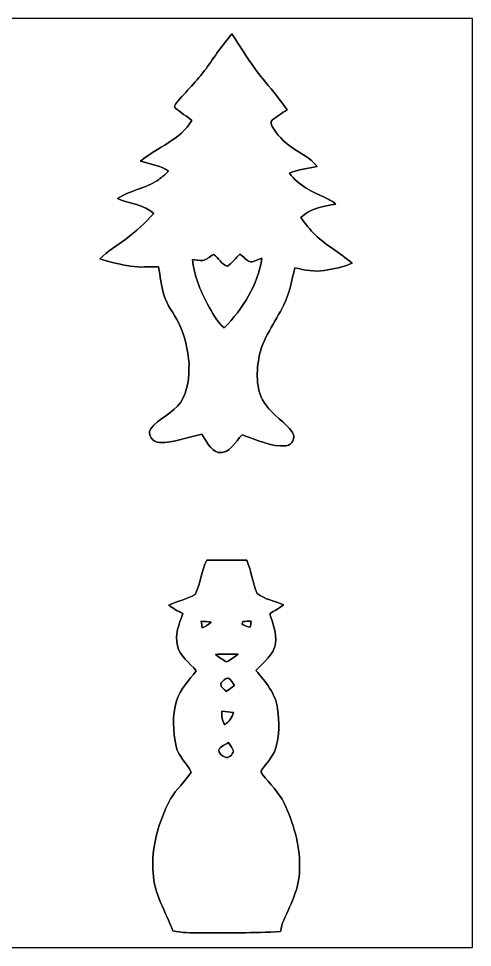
# Model space of a CAD drawing. Header units: centimetres. Extents: x -16.8 to 16.8, y -16.7 to 16.7.
# Drawn here: x 0.49 to 16.77, y -16.67 to 16.67 of the extents above; entities that cross this region are included whole.
import ezdxf

# ---------------------------------------------------------------- set-up
doc = ezdxf.new("R2010")
doc.units = ezdxf.units.CM
doc.header["$MEASUREMENT"] = 0
doc.layers.add('Layer 1', color=7, linetype='Continuous')

msp = doc.modelspace()

# ---------------------------------------------------------------- linework, layer by layer
at = {"layer": 'Layer 1', "color": 7}
for points, knots in [([(-16.77458, 16.66875), (-16.77458, 16.66875), (16.77458, 16.66875), (16.77458, 16.66875), (16.77458, 16.66875), (16.77458, 16.66875), (16.77458, -16.66875), (16.77458, -16.66875), (16.77458, -16.66875), (16.77458, -16.66875), (-16.77458, -16.66875), (-16.77458, -16.66875), (-16.77458, -16.66875), (-16.77458, -16.66875), (-16.77458, 16.66875), (-16.77458, 16.66875), (-16.77458, 16.66875), (-16.77458, 16.66875), (-16.77458, 16.66875), (-16.77458, 16.66875)], [0, 0, 0, 0, 0.16666667, 0.16666667, 0.16666667, 0.16666667, 0.33333333, 0.33333333, 0.33333333, 0.33333333, 0.5, 0.5, 0.5, 0.5, 0.66666667, 0.66666667, 0.66666667, 0.66666667, 1, 1, 1, 1]), ([(8.14141, 16.12018), (7.80203, 15.72648), (7.51593, 15.29115), (7.21431, 14.86888), (7.21431, 14.86888), (6.89434, 14.42967), (6.49534, 14.05749), (6.15103, 13.63945), (6.15103, 13.63945), (6.10588, 13.59782), (6.04943, 13.50504), (6.12034, 13.45918), (6.12034, 13.45918), (6.30061, 13.2909), (6.51581, 13.16531), (6.71054, 13.01538), (6.71054, 13.01538), (6.29073, 12.31477), (5.47158, 12.04807), (4.86269, 11.55382), (4.86269, 11.55382), (5.20418, 11.44376), (5.57248, 11.40248), (5.8741, 11.18941), (5.8741, 11.18941), (5.73934, 11.0677), (5.60493, 10.94317), (5.44936, 10.84898), (5.44936, 10.84898), (5.01297, 10.56252), (4.4704, 10.49408), (4.03507, 10.20692), (4.03507, 10.20692), (4.46299, 10.02101), (4.98792, 10.00301), (5.34494, 9.67211), (5.34494, 9.67211), (5.03202, 9.3405), (4.70429, 9.02017), (4.33317, 8.75347), (4.33317, 8.75347), (4.02766, 8.51288), (3.67347, 8.32908), (3.40819, 8.04016), (3.40819, 8.04016), (3.76767, 7.93538), (4.13244, 7.84507), (4.5025, 7.78369), (4.5025, 7.78369), (4.83658, 7.72195), (5.17631, 7.77275), (5.51356, 7.75617), (5.51356, 7.75617), (5.56648, 7.42139), (5.60564, 7.08343), (5.70371, 6.75816), (5.70371, 6.75816), (5.80531, 6.38387), (6.0646, 6.08295), (6.23358, 5.74005), (6.23358, 5.74005), (6.44842, 5.28355), (6.57225, 4.78437), (6.60435, 4.28131), (6.60435, 4.28131), (6.60259, 3.81035), (6.57542, 3.30447), (6.31049, 2.89701), (6.31049, 2.89701), (6.01451, 2.50543), (5.51921, 2.32692), (5.22464, 1.93499), (5.22464, 1.93499), (5.0927, 1.72473), (5.32024, 1.45662), (5.5432, 1.44815), (5.5432, 1.44815), (6.06637, 1.43404), (6.55532, 1.64818), (7.05979, 1.75401), (7.05979, 1.75401), (7.22912, 1.51906), (7.35506, 1.18992), (7.65175, 1.09291), (7.65175, 1.09291), (8.07014, 1.03893), (8.25782, 1.48766), (8.51394, 1.72544), (8.51394, 1.72544), (9.03217, 1.57021), (9.53347, 1.27141), (10.09297, 1.33632), (10.09297, 1.33632), (10.31169, 1.36208), (10.44081, 1.62454), (10.31875, 1.81716), (10.31875, 1.81716), (10.05699, 2.19886), (9.62484, 2.41864), (9.36307, 2.80141), (9.36307, 2.80141), (9.00042, 3.27448), (9.02123, 3.91336), (9.10731, 4.47499), (9.10731, 4.47499), (9.22867, 5.18971), (9.70104, 5.7591), (10.00654, 6.39692), (10.00654, 6.39692), (10.21433, 6.81249), (10.29194, 7.27534), (10.40059, 7.72266), (10.40059, 7.72266), (10.74702, 7.65034), (11.09662, 7.56673), (11.45328, 7.6267), (11.45328, 7.6267), (11.79548, 7.68632), (12.14437, 7.747), (12.46152, 7.89517), (12.46152, 7.89517), (12.02902, 8.24724), (11.53372, 8.51994), (11.13226, 8.90976), (11.13226, 8.90976), (10.93435, 9.09249), (10.77666, 9.31192), (10.61367, 9.525), (10.61367, 9.525), (10.94952, 9.85202), (11.42506, 9.93846), (11.86956, 10.01183), (11.86956, 10.01183), (11.76972, 10.10391), (11.64978, 10.16811), (11.52737, 10.22421), (11.52737, 10.22421), (11.04829, 10.44751), (10.51877, 10.66835), (10.21468, 11.12449), (10.21468, 11.12449), (10.52936, 11.24867), (10.86873, 11.28783), (11.19752, 11.35944), (11.19752, 11.35944), (10.97562, 11.68047), (10.58827, 11.82405), (10.28771, 12.05336), (10.28771, 12.05336), (9.99772, 12.23962), (9.76101, 12.50315), (9.58921, 12.80054), (9.58921, 12.80054), (9.55252, 12.86616), (9.51336, 12.96917), (9.58779, 13.02385), (9.58779, 13.02385), (9.75501, 13.16249), (9.94586, 13.27009), (10.12119, 13.39885), (10.12119, 13.39885), (9.88131, 13.74352), (9.62342, 14.07477), (9.34649, 14.38981), (9.34649, 14.38981), (8.88436, 14.92321), (8.53863, 15.54057), (8.14141, 16.12018), (8.14141, 16.12018), (8.14141, 16.12018), (8.14141, 16.12018), (8.14141, 16.12018)], [0, 0, 0, 0, 0.02272727, 0.02272727, 0.02272727, 0.02272727, 0.04545455, 0.04545455, 0.04545455, 0.04545455, 0.06818182, 0.06818182, 0.06818182, 0.06818182, 0.09090909, 0.09090909, 0.09090909, 0.09090909, 0.11363636, 0.11363636, 0.11363636, 0.11363636, 0.13636364, 0.13636364, 0.13636364, 0.13636364, 0.15909091, 0.15909091, 0.15909091, 0.15909091, 0.18181818, 0.18181818, 0.18181818, 0.18181818, 0.20454545, 0.20454545, 0.20454545, 0.20454545, 0.22727273, 0.22727273, 0.22727273, 0.22727273, 0.25, 0.25, 0.25, 0.25, 0.27272727, 0.27272727, 0.27272727, 0.27272727, 0.29545455, 0.29545455, 0.29545455, 0.29545455, 0.31818182, 0.31818182, 0.31818182, 0.31818182, 0.34090909, 0.34090909, 0.34090909, 0.34090909, 0.36363636, 0.36363636, 0.36363636, 0.36363636, 0.38636364, 0.38636364, 0.38636364, 0.38636364, 0.40909091, 0.40909091, 0.40909091, 0.40909091, 0.43181818, 0.43181818, 0.43181818, 0.43181818, 0.45454545, 0.45454545, 0.45454545, 0.45454545, 0.47727273, 0.47727273, 0.47727273, 0.47727273, 0.5, 0.5, 0.5, 0.5, 0.52272727, 0.52272727, 0.52272727, 0.52272727, 0.54545455, 0.54545455, 0.54545455, 0.54545455, 0.56818182, 0.56818182, 0.56818182, 0.56818182, 0.59090909, 0.59090909, 0.59090909, 0.59090909, 0.61363636, 0.61363636, 0.61363636, 0.61363636, 0.63636364, 0.63636364, 0.63636364, 0.63636364, 0.65909091, 0.65909091, 0.65909091, 0.65909091, 0.68181818, 0.68181818, 0.68181818, 0.68181818, 0.70454545, 0.70454545, 0.70454545, 0.70454545, 0.72727273, 0.72727273, 0.72727273, 0.72727273, 0.75, 0.75, 0.75, 0.75, 0.77272727, 0.77272727, 0.77272727, 0.77272727, 0.79545455, 0.79545455, 0.79545455, 0.79545455, 0.81818182, 0.81818182, 0.81818182, 0.81818182, 0.84090909, 0.84090909, 0.84090909, 0.84090909, 0.86363636, 0.86363636, 0.86363636, 0.86363636, 0.88636364, 0.88636364, 0.88636364, 0.88636364, 0.90909091, 0.90909091, 0.90909091, 0.90909091, 0.93181818, 0.93181818, 0.93181818, 0.93181818, 0.95454545, 0.95454545, 0.95454545, 0.95454545, 1, 1, 1, 1]), ([(7.48453, 8.20032), (7.67151, 8.08955), (7.76887, 7.83237), (7.98618, 7.77769), (7.98618, 7.77769), (8.15128, 7.9061), (8.28428, 8.06944), (8.43174, 8.2169), (8.43174, 8.2169), (8.55451, 8.12059), (8.66175, 7.995), (8.80816, 7.93256), (8.80816, 7.93256), (8.9535, 7.94173), (9.0805, 8.02746), (9.21985, 8.06415), (9.21985, 8.06415), (9.08156, 7.10565), (8.53475, 6.25334), (7.87082, 5.56966), (7.87082, 5.56966), (7.59531, 5.79049), (7.44361, 6.1214), (7.26828, 6.41914), (7.26828, 6.41914), (7.00229, 6.91903), (6.78074, 7.45949), (6.72712, 8.02746), (6.72712, 8.02746), (6.84989, 8.01229), (6.9723, 7.97595), (7.09683, 7.98301), (7.09683, 7.98301), (7.24359, 8.01723), (7.35542, 8.12906), (7.48453, 8.20032)], [0, 0, 0, 0, 0.1, 0.1, 0.1, 0.1, 0.2, 0.2, 0.2, 0.2, 0.3, 0.3, 0.3, 0.3, 0.4, 0.4, 0.4, 0.4, 0.5, 0.5, 0.5, 0.5, 0.6, 0.6, 0.6, 0.6, 0.7, 0.7, 0.7, 0.7, 0.8, 0.8, 0.8, 0.8, 1, 1, 1, 1]), ([(7.23794, -2.76719), (7.05626, -3.16477), (7.00652, -3.61244), (6.82801, -4.0072), (6.82801, -4.0072), (6.52604, -4.16666), (6.18596, -4.24392), (5.87516, -4.38573), (5.87516, -4.38573), (6.03109, -4.50462), (6.20536, -4.59458), (6.37752, -4.68701), (6.37752, -4.68701), (6.25193, -5.0546), (6.07766, -5.44371), (6.19231, -5.83953), (6.19231, -5.83953), (6.26357, -6.23147), (6.63857, -6.44842), (6.86364, -6.74546), (6.86364, -6.74546), (6.60823, -7.08625), (6.27944, -7.39352), (6.1595, -7.81544), (6.1595, -7.81544), (5.98558, -8.34672), (6.04344, -8.91787), (6.13869, -9.45762), (6.13869, -9.45762), (6.21982, -9.82027), (6.54085, -10.05064), (6.68302, -10.37872), (6.68302, -10.37872), (6.46112, -10.71845), (6.14751, -10.98832), (5.94219, -11.33969), (5.94219, -11.33969), (5.82824, -11.52031), (5.75592, -11.7221), (5.67478, -11.9186), (5.67478, -11.9186), (5.41267, -12.573), (5.24969, -13.2782), (5.31601, -13.98693), (5.31601, -13.98693), (5.34846, -14.73694), (5.76509, -15.38393), (6.02615, -16.06797), (6.02615, -16.06797), (6.344, -16.15299), (6.67632, -16.13888), (7.00264, -16.14241), (7.00264, -16.14241), (7.96431, -16.13464), (8.92704, -16.1611), (9.8873, -16.0976), (9.8873, -16.0976), (9.90988, -15.95649), (9.93846, -15.81467), (10.00266, -15.68626), (10.00266, -15.68626), (10.28559, -15.07314), (10.6105, -14.43602), (10.56887, -13.74069), (10.56887, -13.74069), (10.58827, -12.95788), (10.34274, -12.19976), (10.02136, -11.49597), (10.02136, -11.49597), (9.83121, -11.09733), (9.49819, -10.79676), (9.23537, -10.44928), (9.23537, -10.44928), (9.20538, -10.40589), (9.16446, -10.35015), (9.21032, -10.30217), (9.21032, -10.30217), (9.37683, -10.04817), (9.61813, -9.8365), (9.71127, -9.53841), (9.71127, -9.53841), (9.83968, -9.07274), (9.85873, -8.57603), (9.78182, -8.10013), (9.78182, -8.10013), (9.71621, -7.55756), (9.34473, -7.13034), (9.00747, -6.72712), (9.00747, -6.72712), (9.26994, -6.43149), (9.64777, -6.17643), (9.70844, -5.75733), (9.70844, -5.75733), (9.75572, -5.38551), (9.60896, -5.03661), (9.50207, -4.68983), (9.50207, -4.68983), (9.67105, -4.59246), (9.84144, -4.4958), (9.99596, -4.37656), (9.99596, -4.37656), (9.68446, -4.23545), (9.32533, -4.17865), (9.05298, -3.96699), (9.05298, -3.96699), (8.87906, -3.58493), (8.84626, -3.15207), (8.67445, -2.76719), (8.67445, -2.76719), (8.19538, -2.76931), (7.71631, -2.76931), (7.23794, -2.76719)], [0, 0, 0, 0, 0.03448276, 0.03448276, 0.03448276, 0.03448276, 0.06896552, 0.06896552, 0.06896552, 0.06896552, 0.10344828, 0.10344828, 0.10344828, 0.10344828, 0.13793103, 0.13793103, 0.13793103, 0.13793103, 0.17241379, 0.17241379, 0.17241379, 0.17241379, 0.20689655, 0.20689655, 0.20689655, 0.20689655, 0.24137931, 0.24137931, 0.24137931, 0.24137931, 0.27586207, 0.27586207, 0.27586207, 0.27586207, 0.31034483, 0.31034483, 0.31034483, 0.31034483, 0.34482759, 0.34482759, 0.34482759, 0.34482759, 0.37931034, 0.37931034, 0.37931034, 0.37931034, 0.4137931, 0.4137931, 0.4137931, 0.4137931, 0.44827586, 0.44827586, 0.44827586, 0.44827586, 0.48275862, 0.48275862, 0.48275862, 0.48275862, 0.51724138, 0.51724138, 0.51724138, 0.51724138, 0.55172414, 0.55172414, 0.55172414, 0.55172414, 0.5862069, 0.5862069, 0.5862069, 0.5862069, 0.62068966, 0.62068966, 0.62068966, 0.62068966, 0.65517241, 0.65517241, 0.65517241, 0.65517241, 0.68965517, 0.68965517, 0.68965517, 0.68965517, 0.72413793, 0.72413793, 0.72413793, 0.72413793, 0.75862069, 0.75862069, 0.75862069, 0.75862069, 0.79310345, 0.79310345, 0.79310345, 0.79310345, 0.82758621, 0.82758621, 0.82758621, 0.82758621, 0.86206897, 0.86206897, 0.86206897, 0.86206897, 0.89655172, 0.89655172, 0.89655172, 0.89655172, 0.93103448, 0.93103448, 0.93103448, 0.93103448, 1, 1, 1, 1]), ([(7.04109, -4.96217), (7.15716, -4.96993), (7.2771, -4.97981), (7.39387, -4.99745), (7.39387, -4.99745), (7.30497, -5.08741), (7.19561, -5.15303), (7.07919, -5.19994), (7.07919, -5.19994), (7.06543, -5.12057), (7.05238, -5.04155), (7.04109, -4.96217)], [0, 0, 0, 0, 0.25, 0.25, 0.25, 0.25, 0.5, 0.5, 0.5, 0.5, 1, 1, 1, 1]), ([(8.53616, -4.96958), (8.63459, -4.96394), (8.73372, -4.959), (8.8332, -4.95476), (8.8332, -4.95476), (8.82579, -5.02885), (8.81839, -5.10328), (8.79792, -5.17525), (8.79792, -5.17525), (8.69738, -5.15726), (8.60284, -5.11739), (8.50971, -5.07682), (8.50971, -5.07682), (8.51641, -5.05001), (8.52981, -4.99639), (8.53616, -4.96958)], [0, 0, 0, 0, 0.2, 0.2, 0.2, 0.2, 0.4, 0.4, 0.4, 0.4, 0.6, 0.6, 0.6, 0.6, 1, 1, 1, 1]), ([(7.55403, -6.1535), (7.82461, -6.12881), (8.09696, -6.1408), (8.36859, -6.14045), (8.36859, -6.14045), (8.24301, -6.25263), (8.09449, -6.33377), (7.95232, -6.42161), (7.95232, -6.42161), (7.81509, -6.33836), (7.67362, -6.2611), (7.55403, -6.1535)], [0, 0, 0, 0, 0.25, 0.25, 0.25, 0.25, 0.5, 0.5, 0.5, 0.5, 1, 1, 1, 1]), ([(7.74806, -7.18926), (7.82391, -7.11694), (7.89552, -6.98147), (8.01934, -7.00511), (8.01934, -7.00511), (8.11742, -7.06508), (8.17492, -7.16844), (8.23277, -7.2644), (8.23277, -7.2644), (8.13576, -7.33672), (8.03981, -7.4101), (7.9435, -7.48277), (7.9435, -7.48277), (7.86236, -7.40092), (7.71419, -7.32578), (7.74806, -7.18926)], [0, 0, 0, 0, 0.2, 0.2, 0.2, 0.2, 0.4, 0.4, 0.4, 0.4, 0.6, 0.6, 0.6, 0.6, 1, 1, 1, 1]), ([(7.78192, -8.18727), (7.92092, -8.1982), (8.06379, -8.21619), (8.20244, -8.23912), (8.20244, -8.23912), (8.15693, -8.42257), (8.03734, -8.57074), (7.88494, -8.67551), (7.88494, -8.67551), (7.79498, -8.52593), (7.76922, -8.35766), (7.78192, -8.18727)], [0, 0, 0, 0, 0.25, 0.25, 0.25, 0.25, 0.5, 0.5, 0.5, 0.5, 1, 1, 1, 1]), ([(7.67539, -9.5825), (7.73642, -9.44351), (7.90081, -9.38989), (8.02076, -9.31862), (8.02076, -9.31862), (8.07967, -9.4167), (8.1594, -9.5063), (8.20279, -9.61461), (8.20279, -9.61461), (8.16187, -9.7469), (8.03557, -9.912), (7.87471, -9.83297), (7.87471, -9.83297), (7.78475, -9.78076), (7.65739, -9.70245), (7.67539, -9.5825)], [0, 0, 0, 0, 0.2, 0.2, 0.2, 0.2, 0.4, 0.4, 0.4, 0.4, 0.6, 0.6, 0.6, 0.6, 1, 1, 1, 1])]:
    msp.add_open_spline(points, degree=3, knots=knots, dxfattribs=at)
at = {"layer": 'Layer 1', "color": 251}
for points, knots in [([(8.14141, 16.12018), (8.53863, 15.54057), (8.88436, 14.92321), (9.34649, 14.38981), (9.34649, 14.38981), (9.62342, 14.07477), (9.88131, 13.74352), (10.12119, 13.39885), (10.12119, 13.39885), (9.94586, 13.27009), (9.75501, 13.16249), (9.58779, 13.02385), (9.58779, 13.02385), (9.51336, 12.96917), (9.55252, 12.86616), (9.58921, 12.80054), (9.58921, 12.80054), (9.76101, 12.50315), (9.99772, 12.23962), (10.28771, 12.05336), (10.28771, 12.05336), (10.58827, 11.82405), (10.97562, 11.68047), (11.19752, 11.35944), (11.19752, 11.35944), (10.86873, 11.28783), (10.52936, 11.24867), (10.21468, 11.12449), (10.21468, 11.12449), (10.51877, 10.66835), (11.04829, 10.44751), (11.52737, 10.22421), (11.52737, 10.22421), (11.64978, 10.16811), (11.76972, 10.10391), (11.86956, 10.01183), (11.86956, 10.01183), (11.42506, 9.93846), (10.94952, 9.85202), (10.61367, 9.525), (10.61367, 9.525), (10.77666, 9.31192), (10.93435, 9.09249), (11.13226, 8.90976), (11.13226, 8.90976), (11.53372, 8.51994), (12.02902, 8.24724), (12.46152, 7.89517), (12.46152, 7.89517), (12.14437, 7.747), (11.79548, 7.68632), (11.45328, 7.6267), (11.45328, 7.6267), (11.09662, 7.56673), (10.74702, 7.65034), (10.40059, 7.72266), (10.40059, 7.72266), (10.29194, 7.27534), (10.21433, 6.81249), (10.00654, 6.39692), (10.00654, 6.39692), (9.70104, 5.7591), (9.22867, 5.18971), (9.10731, 4.47499), (9.10731, 4.47499), (9.02123, 3.91336), (9.00042, 3.27448), (9.36307, 2.80141), (9.36307, 2.80141), (9.62484, 2.41864), (10.05699, 2.19886), (10.31875, 1.81716), (10.31875, 1.81716), (10.44081, 1.62454), (10.31169, 1.36208), (10.09297, 1.33632), (10.09297, 1.33632), (9.53347, 1.27141), (9.03217, 1.57021), (8.51394, 1.72544), (8.51394, 1.72544), (8.25782, 1.48766), (8.07014, 1.03893), (7.65175, 1.09291), (7.65175, 1.09291), (7.35506, 1.18992), (7.22912, 1.51906), (7.05979, 1.75401), (7.05979, 1.75401), (6.55532, 1.64818), (6.06637, 1.43404), (5.5432, 1.44815), (5.5432, 1.44815), (5.32024, 1.45662), (5.0927, 1.72473), (5.22464, 1.93499), (5.22464, 1.93499), (5.51921, 2.32692), (6.01451, 2.50543), (6.31049, 2.89701), (6.31049, 2.89701), (6.57542, 3.30447), (6.60259, 3.81035), (6.60435, 4.28131), (6.60435, 4.28131), (6.57225, 4.78437), (6.44842, 5.28355), (6.23358, 5.74005), (6.23358, 5.74005), (6.0646, 6.08295), (5.80531, 6.38387), (5.70371, 6.75816), (5.70371, 6.75816), (5.60564, 7.08343), (5.56648, 7.42139), (5.51356, 7.75617), (5.51356, 7.75617), (5.17631, 7.77275), (4.83658, 7.72195), (4.5025, 7.78369), (4.5025, 7.78369), (4.13244, 7.84507), (3.76767, 7.93538), (3.40819, 8.04016), (3.40819, 8.04016), (3.67347, 8.32908), (4.02766, 8.51288), (4.33317, 8.75347), (4.33317, 8.75347), (4.70429, 9.02017), (5.03202, 9.3405), (5.34494, 9.67211), (5.34494, 9.67211), (4.98792, 10.00301), (4.46299, 10.02101), (4.03507, 10.20692), (4.03507, 10.20692), (4.4704, 10.49408), (5.01297, 10.56252), (5.44936, 10.84898), (5.44936, 10.84898), (5.60493, 10.94317), (5.73934, 11.0677), (5.8741, 11.18941), (5.8741, 11.18941), (5.57248, 11.40248), (5.20418, 11.44376), (4.86269, 11.55382), (4.86269, 11.55382), (5.47158, 12.04807), (6.29073, 12.31477), (6.71054, 13.01538), (6.71054, 13.01538), (6.51581, 13.16531), (6.30061, 13.2909), (6.12034, 13.45918), (6.12034, 13.45918), (6.04943, 13.50504), (6.10588, 13.59782), (6.15103, 13.63945), (6.15103, 13.63945), (6.49534, 14.05749), (6.89434, 14.42967), (7.21431, 14.86888), (7.21431, 14.86888), (7.51593, 15.29115), (7.80203, 15.72648), (8.14141, 16.12018), (8.14141, 16.12018), (8.14141, 16.12018), (8.14141, 16.12018), (8.14141, 16.12018)], [0, 0, 0, 0, 0.02272727, 0.02272727, 0.02272727, 0.02272727, 0.04545455, 0.04545455, 0.04545455, 0.04545455, 0.06818182, 0.06818182, 0.06818182, 0.06818182, 0.09090909, 0.09090909, 0.09090909, 0.09090909, 0.11363636, 0.11363636, 0.11363636, 0.11363636, 0.13636364, 0.13636364, 0.13636364, 0.13636364, 0.15909091, 0.15909091, 0.15909091, 0.15909091, 0.18181818, 0.18181818, 0.18181818, 0.18181818, 0.20454545, 0.20454545, 0.20454545, 0.20454545, 0.22727273, 0.22727273, 0.22727273, 0.22727273, 0.25, 0.25, 0.25, 0.25, 0.27272727, 0.27272727, 0.27272727, 0.27272727, 0.29545455, 0.29545455, 0.29545455, 0.29545455, 0.31818182, 0.31818182, 0.31818182, 0.31818182, 0.34090909, 0.34090909, 0.34090909, 0.34090909, 0.36363636, 0.36363636, 0.36363636, 0.36363636, 0.38636364, 0.38636364, 0.38636364, 0.38636364, 0.40909091, 0.40909091, 0.40909091, 0.40909091, 0.43181818, 0.43181818, 0.43181818, 0.43181818, 0.45454545, 0.45454545, 0.45454545, 0.45454545, 0.47727273, 0.47727273, 0.47727273, 0.47727273, 0.5, 0.5, 0.5, 0.5, 0.52272727, 0.52272727, 0.52272727, 0.52272727, 0.54545455, 0.54545455, 0.54545455, 0.54545455, 0.56818182, 0.56818182, 0.56818182, 0.56818182, 0.59090909, 0.59090909, 0.59090909, 0.59090909, 0.61363636, 0.61363636, 0.61363636, 0.61363636, 0.63636364, 0.63636364, 0.63636364, 0.63636364, 0.65909091, 0.65909091, 0.65909091, 0.65909091, 0.68181818, 0.68181818, 0.68181818, 0.68181818, 0.70454545, 0.70454545, 0.70454545, 0.70454545, 0.72727273, 0.72727273, 0.72727273, 0.72727273, 0.75, 0.75, 0.75, 0.75, 0.77272727, 0.77272727, 0.77272727, 0.77272727, 0.79545455, 0.79545455, 0.79545455, 0.79545455, 0.81818182, 0.81818182, 0.81818182, 0.81818182, 0.84090909, 0.84090909, 0.84090909, 0.84090909, 0.86363636, 0.86363636, 0.86363636, 0.86363636, 0.88636364, 0.88636364, 0.88636364, 0.88636364, 0.90909091, 0.90909091, 0.90909091, 0.90909091, 0.93181818, 0.93181818, 0.93181818, 0.93181818, 0.95454545, 0.95454545, 0.95454545, 0.95454545, 1, 1, 1, 1]), ([(7.48453, 8.20032), (7.35542, 8.12906), (7.24359, 8.01723), (7.09683, 7.98301), (7.09683, 7.98301), (6.9723, 7.97595), (6.84989, 8.01229), (6.72712, 8.02746), (6.72712, 8.02746), (6.78074, 7.45949), (7.00229, 6.91903), (7.26828, 6.41914), (7.26828, 6.41914), (7.44361, 6.1214), (7.59531, 5.79049), (7.87082, 5.56966), (7.87082, 5.56966), (8.53475, 6.25334), (9.08156, 7.10565), (9.21985, 8.06415), (9.21985, 8.06415), (9.0805, 8.02746), (8.9535, 7.94173), (8.80816, 7.93256), (8.80816, 7.93256), (8.66175, 7.995), (8.55451, 8.12059), (8.43174, 8.2169), (8.43174, 8.2169), (8.28428, 8.06944), (8.15128, 7.9061), (7.98618, 7.77769), (7.98618, 7.77769), (7.76887, 7.83237), (7.67151, 8.08955), (7.48453, 8.20032)], [0, 0, 0, 0, 0.1, 0.1, 0.1, 0.1, 0.2, 0.2, 0.2, 0.2, 0.3, 0.3, 0.3, 0.3, 0.4, 0.4, 0.4, 0.4, 0.5, 0.5, 0.5, 0.5, 0.6, 0.6, 0.6, 0.6, 0.7, 0.7, 0.7, 0.7, 0.8, 0.8, 0.8, 0.8, 1, 1, 1, 1]), ([(7.23794, -2.76719), (7.71631, -2.76931), (8.19538, -2.76931), (8.67445, -2.76719), (8.67445, -2.76719), (8.84626, -3.15207), (8.87906, -3.58493), (9.05298, -3.96699), (9.05298, -3.96699), (9.32533, -4.17865), (9.68446, -4.23545), (9.99596, -4.37656), (9.99596, -4.37656), (9.84144, -4.4958), (9.67105, -4.59246), (9.50207, -4.68983), (9.50207, -4.68983), (9.60896, -5.03661), (9.75572, -5.38551), (9.70844, -5.75733), (9.70844, -5.75733), (9.64777, -6.17643), (9.26994, -6.43149), (9.00747, -6.72712), (9.00747, -6.72712), (9.34473, -7.13034), (9.71621, -7.55756), (9.78182, -8.10013), (9.78182, -8.10013), (9.85873, -8.57603), (9.83968, -9.07274), (9.71127, -9.53841), (9.71127, -9.53841), (9.61813, -9.8365), (9.37683, -10.04817), (9.21032, -10.30217), (9.21032, -10.30217), (9.16446, -10.35015), (9.20538, -10.40589), (9.23537, -10.44928), (9.23537, -10.44928), (9.49819, -10.79676), (9.83121, -11.09733), (10.02136, -11.49597), (10.02136, -11.49597), (10.34274, -12.19976), (10.58827, -12.95788), (10.56887, -13.74069), (10.56887, -13.74069), (10.6105, -14.43602), (10.28559, -15.07314), (10.00266, -15.68626), (10.00266, -15.68626), (9.93846, -15.81467), (9.90988, -15.95649), (9.8873, -16.0976), (9.8873, -16.0976), (8.92704, -16.1611), (7.96431, -16.13464), (7.00264, -16.14241), (7.00264, -16.14241), (6.67632, -16.13888), (6.344, -16.15299), (6.02615, -16.06797), (6.02615, -16.06797), (5.76509, -15.38393), (5.34846, -14.73694), (5.31601, -13.98693), (5.31601, -13.98693), (5.24969, -13.2782), (5.41267, -12.573), (5.67478, -11.9186), (5.67478, -11.9186), (5.75592, -11.7221), (5.82824, -11.52031), (5.94219, -11.33969), (5.94219, -11.33969), (6.14751, -10.98832), (6.46112, -10.71845), (6.68302, -10.37872), (6.68302, -10.37872), (6.54085, -10.05064), (6.21982, -9.82027), (6.13869, -9.45762), (6.13869, -9.45762), (6.04344, -8.91787), (5.98558, -8.34672), (6.1595, -7.81544), (6.1595, -7.81544), (6.27944, -7.39352), (6.60823, -7.08625), (6.86364, -6.74546), (6.86364, -6.74546), (6.63857, -6.44842), (6.26357, -6.23147), (6.19231, -5.83953), (6.19231, -5.83953), (6.07766, -5.44371), (6.25193, -5.0546), (6.37752, -4.68701), (6.37752, -4.68701), (6.20536, -4.59458), (6.03109, -4.50462), (5.87516, -4.38573), (5.87516, -4.38573), (6.18596, -4.24392), (6.52604, -4.16666), (6.82801, -4.0072), (6.82801, -4.0072), (7.00652, -3.61244), (7.05626, -3.16477), (7.23794, -2.76719), (7.23794, -2.76719), (7.23794, -2.76719), (7.23794, -2.76719), (7.23794, -2.76719)], [0, 0, 0, 0, 0.03333333, 0.03333333, 0.03333333, 0.03333333, 0.06666667, 0.06666667, 0.06666667, 0.06666667, 0.1, 0.1, 0.1, 0.1, 0.13333333, 0.13333333, 0.13333333, 0.13333333, 0.16666667, 0.16666667, 0.16666667, 0.16666667, 0.2, 0.2, 0.2, 0.2, 0.23333333, 0.23333333, 0.23333333, 0.23333333, 0.26666667, 0.26666667, 0.26666667, 0.26666667, 0.3, 0.3, 0.3, 0.3, 0.33333333, 0.33333333, 0.33333333, 0.33333333, 0.36666667, 0.36666667, 0.36666667, 0.36666667, 0.4, 0.4, 0.4, 0.4, 0.43333333, 0.43333333, 0.43333333, 0.43333333, 0.46666667, 0.46666667, 0.46666667, 0.46666667, 0.5, 0.5, 0.5, 0.5, 0.53333333, 0.53333333, 0.53333333, 0.53333333, 0.56666667, 0.56666667, 0.56666667, 0.56666667, 0.6, 0.6, 0.6, 0.6, 0.63333333, 0.63333333, 0.63333333, 0.63333333, 0.66666667, 0.66666667, 0.66666667, 0.66666667, 0.7, 0.7, 0.7, 0.7, 0.73333333, 0.73333333, 0.73333333, 0.73333333, 0.76666667, 0.76666667, 0.76666667, 0.76666667, 0.8, 0.8, 0.8, 0.8, 0.83333333, 0.83333333, 0.83333333, 0.83333333, 0.86666667, 0.86666667, 0.86666667, 0.86666667, 0.9, 0.9, 0.9, 0.9, 0.93333333, 0.93333333, 0.93333333, 0.93333333, 1, 1, 1, 1]), ([(7.04109, -4.96217), (7.05238, -5.04155), (7.06543, -5.12057), (7.07919, -5.19994), (7.07919, -5.19994), (7.19561, -5.15303), (7.30497, -5.08741), (7.39387, -4.99745), (7.39387, -4.99745), (7.2771, -4.97981), (7.15716, -4.96993), (7.04109, -4.96217), (7.04109, -4.96217), (7.04109, -4.96217), (7.04109, -4.96217), (7.04109, -4.96217)], [0, 0, 0, 0, 0.2, 0.2, 0.2, 0.2, 0.4, 0.4, 0.4, 0.4, 0.6, 0.6, 0.6, 0.6, 1, 1, 1, 1]), ([(8.53616, -4.96958), (8.52981, -4.99639), (8.51641, -5.05001), (8.50971, -5.07682), (8.50971, -5.07682), (8.60284, -5.11739), (8.69738, -5.15726), (8.79792, -5.17525), (8.79792, -5.17525), (8.81839, -5.10328), (8.82579, -5.02885), (8.8332, -4.95476), (8.8332, -4.95476), (8.73372, -4.959), (8.63459, -4.96394), (8.53616, -4.96958), (8.53616, -4.96958), (8.53616, -4.96958), (8.53616, -4.96958), (8.53616, -4.96958)], [0, 0, 0, 0, 0.16666667, 0.16666667, 0.16666667, 0.16666667, 0.33333333, 0.33333333, 0.33333333, 0.33333333, 0.5, 0.5, 0.5, 0.5, 0.66666667, 0.66666667, 0.66666667, 0.66666667, 1, 1, 1, 1]), ([(7.55403, -6.1535), (7.67362, -6.2611), (7.81509, -6.33836), (7.95232, -6.42161), (7.95232, -6.42161), (8.09449, -6.33377), (8.24301, -6.25263), (8.36859, -6.14045), (8.36859, -6.14045), (8.09696, -6.1408), (7.82461, -6.12881), (7.55403, -6.1535), (7.55403, -6.1535), (7.55403, -6.1535), (7.55403, -6.1535), (7.55403, -6.1535)], [0, 0, 0, 0, 0.2, 0.2, 0.2, 0.2, 0.4, 0.4, 0.4, 0.4, 0.6, 0.6, 0.6, 0.6, 1, 1, 1, 1]), ([(7.74806, -7.18926), (7.71419, -7.32578), (7.86236, -7.40092), (7.9435, -7.48277), (7.9435, -7.48277), (8.03981, -7.4101), (8.13576, -7.33672), (8.23277, -7.2644), (8.23277, -7.2644), (8.17492, -7.16844), (8.11742, -7.06508), (8.01934, -7.00511), (8.01934, -7.00511), (7.89552, -6.98147), (7.82391, -7.11694), (7.74806, -7.18926), (7.74806, -7.18926), (7.74806, -7.18926), (7.74806, -7.18926), (7.74806, -7.18926)], [0, 0, 0, 0, 0.16666667, 0.16666667, 0.16666667, 0.16666667, 0.33333333, 0.33333333, 0.33333333, 0.33333333, 0.5, 0.5, 0.5, 0.5, 0.66666667, 0.66666667, 0.66666667, 0.66666667, 1, 1, 1, 1]), ([(7.78192, -8.18727), (7.76922, -8.35766), (7.79498, -8.52593), (7.88494, -8.67551), (7.88494, -8.67551), (8.03734, -8.57074), (8.15693, -8.42257), (8.20244, -8.23912), (8.20244, -8.23912), (8.06379, -8.21619), (7.92092, -8.1982), (7.78192, -8.18727), (7.78192, -8.18727), (7.78192, -8.18727), (7.78192, -8.18727), (7.78192, -8.18727)], [0, 0, 0, 0, 0.2, 0.2, 0.2, 0.2, 0.4, 0.4, 0.4, 0.4, 0.6, 0.6, 0.6, 0.6, 1, 1, 1, 1]), ([(7.67539, -9.5825), (7.65739, -9.70245), (7.78475, -9.78076), (7.87471, -9.83297), (7.87471, -9.83297), (8.03557, -9.912), (8.16187, -9.7469), (8.20279, -9.61461), (8.20279, -9.61461), (8.1594, -9.5063), (8.07967, -9.4167), (8.02076, -9.31862), (8.02076, -9.31862), (7.90081, -9.38989), (7.73642, -9.44351), (7.67539, -9.5825)], [0, 0, 0, 0, 0.2, 0.2, 0.2, 0.2, 0.4, 0.4, 0.4, 0.4, 0.6, 0.6, 0.6, 0.6, 1, 1, 1, 1])]:
    msp.add_open_spline(points, degree=3, knots=knots, dxfattribs=at)

doc.saveas('drawing.dxf')
